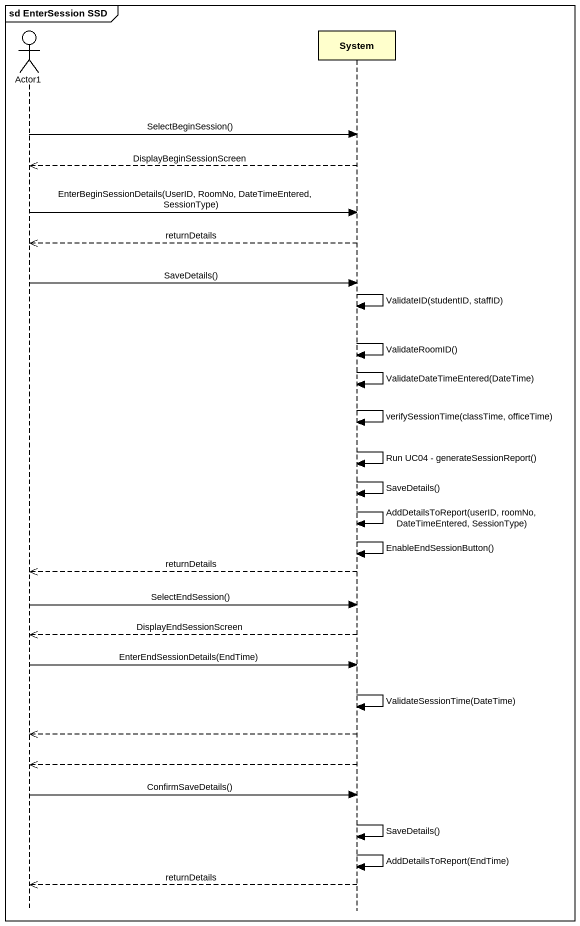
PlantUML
@startuml
mainframe sd EnterSession SSD
hide footbox
actor Actor1
participant System

Actor1 -> System : SelectBeginSession()
System -->> Actor1 : DisplayBeginSessionScreen
Actor1 -> System : EnterBeginSessionDetails(UserID, RoomNo, DateTimeEntered, SessionType)
System -->> Actor1 : returnDetails
Actor1 -> System : SaveDetails()
System -> System : ValidateID(studentID, staffID)
System -> System : ValidateRoomID()
System -> System : ValidateDateTimeEntered(DateTime)
System -> System : verifySessionTime(classTime, officeTime)
System -> System : Run UC04 - generateSessionReport()
System -> System : SaveDetails()
System -> System : AddDetailsToReport(userID, roomNo, DateTimeEntered, SessionType)
System -> System : EnableEndSessionButton()
System -->> Actor1 : returnDetails
Actor1 -> System : SelectEndSession()
System -->> Actor1 : DisplayEndSessionScreen
Actor1 -> System : EnterEndSessionDetails(EndTime)
System -> System : ValidateSessionTime(DateTime)
System -->> Actor1
System -->> Actor1
Actor1 -> System : ConfirmSaveDetails()
System -> System : SaveDetails()
System -> System : AddDetailsToReport(EndTime)
System -->> Actor1 : returnDetails
@enduml
